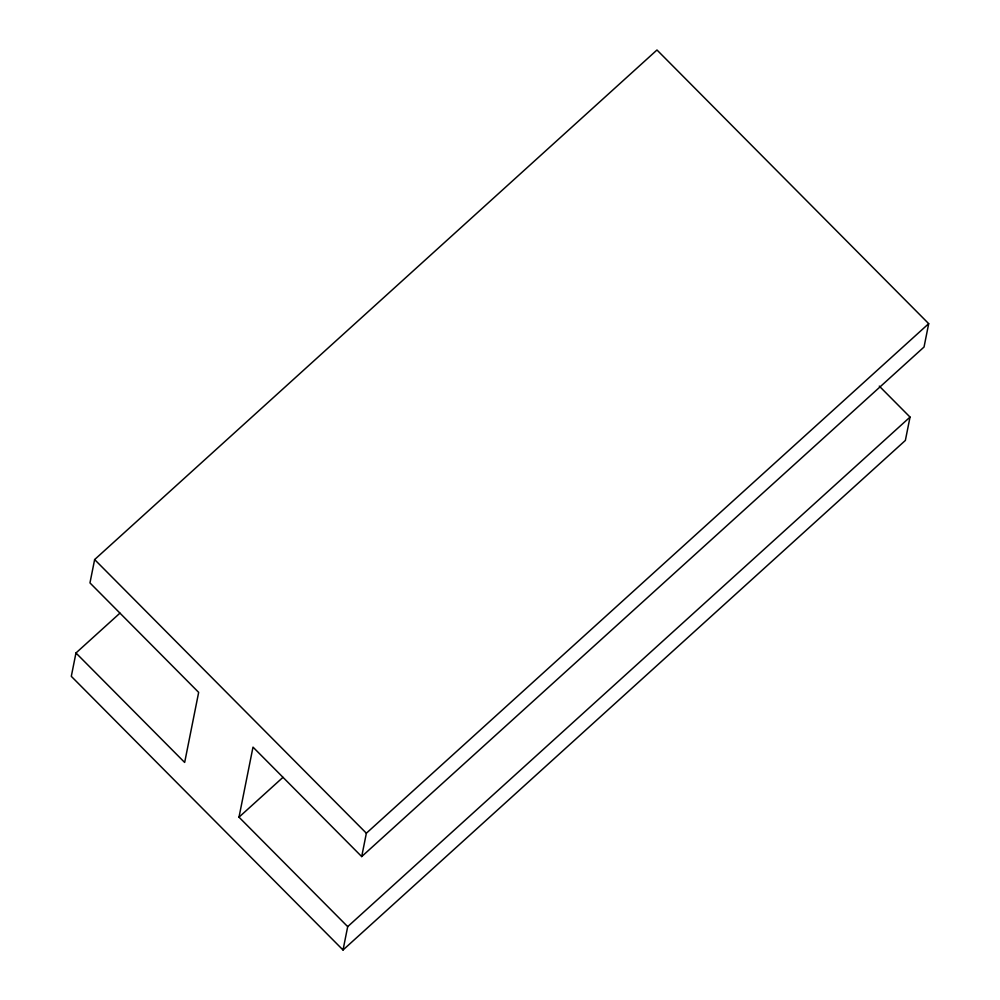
<?xml version="1.0" encoding="UTF-8"?>
<svg xmlns="http://www.w3.org/2000/svg" width="1000" height="1000" viewBox="0 0 1000 1000"><rect width="100%" height="100%" fill="white"/><g stroke="black" fill="none" stroke-linecap="round" stroke-linejoin="round"><path stroke-width="1.5" d="M119.938 613.15L75.963 652.987L71.3 676.338L343.025 950L905.362 440.438L910.037 417.088L879.287 386.125M343.025 950L347.7 926.637L239 817.175L253 747.113L361.7 856.575L924.038 347.013L928.7 323.663L656.975 50L94.637 559.562L89.963 582.913L198.663 692.375L184.662 762.45L75.963 652.987M361.7 856.575L366.362 833.213L928.7 323.663M239 817.175L282.975 777.337M347.7 926.637L910.037 417.088M94.637 559.562L366.362 833.213"/></g></svg>
